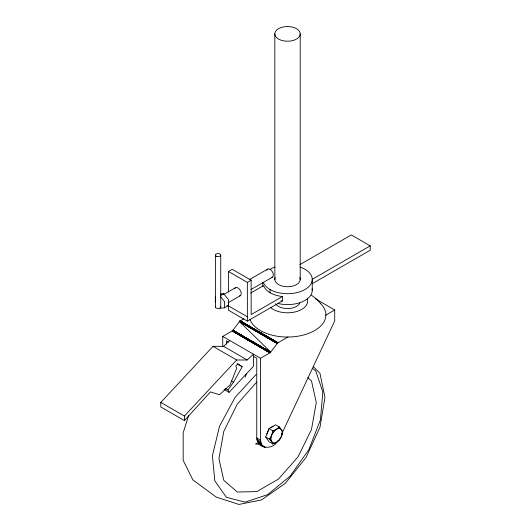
<?xml version="1.0" encoding="UTF-8"?>
<svg xmlns="http://www.w3.org/2000/svg" width="531" height="531" viewBox="0 0 531 531"><rect width="100%" height="100%" fill="white"/><g stroke="black" fill="none" stroke-linecap="round" stroke-linejoin="round"><path stroke-width="0.8" d="M272.808 443.889L271.002 440.106L269.536 439.23C271.746 434.338 274.613 429.798 279.352 427.01L282.631 431.67C282.087 437.431 278.436 442.396 272.808 443.889L272.941 442.861L269.536 439.23L265.692 437.013L268.965 428.577L275.516 424.793L279.352 427.01L282.631 431.67C281.968 437.265 278.682 442.662 272.808 443.889L268.965 441.673L265.692 437.013M280.235 428.623L278.529 428.471L272.808 430.794L271.002 437.829L271.002 440.106M188.644 415.461L183.175 432.805L183.175 460.337L192.872 479.891L216.263 497.102L238.943 504.45L261.617 499.863L285.326 483.296L305.975 457.609L319.987 427.249L324.945 397.453L319.987 373.386L313.263 366.582M245.163 377.189L246.537 373.353M281.676 434.059L334.709 320.89L334.709 309.978L315.447 298.86M268.872 429.884L266.867 433.8L267.246 434.019M229.087 392.343L227.978 389.966L233.501 382.254L242.176 366.788L237.921 363.788L235.744 366.184L236.74 368.156L230.109 384.882L219.529 394.759L210.482 391.911L184.41 420.585L160.787 406.945L160.78 402.418L213.004 346.358L223.591 346.345L247.214 359.985L253.446 354.17L253.446 366.344L229.087 392.343L224.075 389.449M278.529 428.471L279.352 427.01M243.795 318.819L239.667 321.321L232.452 330.793L222.728 336.435L222.728 346.358M222.728 336.435L260.529 358.259L270.345 352.538L277.733 342.907L288.054 336.913M278.529 440.776L280.235 438.652M277.7 440.843C273.246 450.348 257.07 449.199 256.752 437.922L256.752 358.259L253.446 356.347M256.778 382.021L237.264 404.144L223.757 431.491L218.938 458.658L223.757 480.256L237.264 492.018L256.778 491.6L278.436 479.095L297.957 456.979L311.458 429.625L316.277 402.458L311.458 380.86L307.774 377.654M256.068 374.514L234.974 397.533L219.529 426.267L212.393 455.737L214.809 480.854L226.352 497.281L245.03 502.167L267.611 494.666L290.191 476.088L308.869 449.638L320.412 419.888L322.828 391.978L315.693 370.744L312.334 368.375M184.41 420.585L184.41 416.058L236.634 359.998L247.214 359.985M269.536 439.23L271.002 437.829M223.591 346.345L229.817 340.53M270.996 427.84L272.788 426.439L273.16 426.658M228.463 291.957L228.463 271.494L232.239 269.317L251.143 280.229L251.143 314.598L282.379 296.563L282.379 300.931L247.36 321.149L228.463 310.237L228.463 302.597M220.584 295.521L223.737 293.703L228.363 299.457L228.363 305.624L224.58 307.801L219.96 308.219M223.524 294.592L235.572 287.636M249.278 279.724L267.704 269.084M228.463 271.494L247.36 282.406L251.143 280.229M228.204 302.69L240.251 295.734M251.117 289.461L272.383 277.182M250.698 293.032L263.482 285.651C266.569 292.853 275.171 295.608 282.379 296.563M299.823 264.67L351.316 234.941L370.22 245.853L370.22 250.22L312.288 283.66M312.288 279.299L370.22 245.853M325.377 315.368L334.709 309.978M257.163 443.584L255.69 443.883L260.555 444.394M220.657 293.975L223.737 293.703M226.817 305.756L228.363 305.624M268.965 428.577L272.808 430.794L274.646 430.707M281.125 300.838L282.379 300.931M272.941 442.861L274.646 443.013M259.745 444.52L264.478 447.215M232.18 330.979L269.98 352.803L232.452 330.793L270.252 352.617L232.717 330.547L270.518 352.372L232.963 330.262L270.764 352.086L239.421 321.613L277.222 343.438L239.667 321.321L277.733 342.907L240.204 320.89L278.005 342.714M239.753 321.235L277.733 342.907L240.112 320.95M277.301 343.338L239.667 321.321L277.64 342.98M239.839 321.155L277.733 342.907L240.019 321.009M277.381 343.238L239.667 321.321L277.554 343.059M228.463 305.869L247.36 316.781M239.932 321.082L277.733 342.907M239.667 321.321L277.467 343.145M228.496 341.944L226.511 340.802L226.511 344.088M213.004 346.358L236.634 359.998M237.165 363.894L242.176 366.788M231.357 381.012L233.501 382.254M225.117 388.314L227.978 389.966M256.752 437.922L260.529 440.099L261.385 444.082L263.529 446.704L260.701 445.031L263.529 446.704M256.885 439.363L260.668 441.54M257.177 440.703L260.953 442.887M257.608 441.898L261.385 444.082M258.185 442.934L261.969 445.117M263.655 446.445L265.546 447.533M258.909 443.823L262.692 446.007M160.78 402.418L184.41 416.058M277.912 342.774L240.204 320.89L277.819 342.834M239.501 321.514L277.222 343.438L239.581 321.414M270.684 352.186L232.963 330.262L270.604 352.279M232.804 330.455L270.518 352.372L232.883 330.362M270.432 352.458L232.717 330.547L270.345 352.538M232.545 330.713L270.252 352.617L232.631 330.634M270.166 352.684L232.452 330.793L270.073 352.75M232.273 330.926L269.98 352.803L232.366 330.859M311.378 295.143L316.741 299.179L320.691 303.593M220.471 296.524L224.58 301.635L224.58 307.801M262.905 445.469L263.024 446.08M272.808 430.794L272.941 432.831M312.255 279.406L312.255 290.318M300.221 33.878A12.698 7.328 0 0 1 281.178 40.23A12.698 7.328 0 0 1 281.178 27.532A12.698 7.328 0 0 1 300.221 33.878L300.221 279.711M282.173 431.384L282.173 433.654M274.832 33.878L274.832 279.711M270.047 289.501L270.047 292.773M262.805 282.525L262.805 286.421M260.529 358.259L260.529 440.099M247.36 282.406L247.36 321.149M220.737 255.126L220.737 306.958M215.394 255.126L215.394 306.958M215.334 296.298L215.334 302.464M299.789 277.514A12.698 7.328 0 0 1 287.53 286.74A12.698 7.328 0 0 1 275.264 277.514M266.847 270.299A4.679 2.701 60 0 1 272.058 271.268A4.679 2.701 60 0 1 271.699 277.394M299.889 267.047A24.725 14.277 0 0 1 302.577 290.736A24.725 14.277 0 0 1 263.641 283.103M270.047 269.317A24.725 14.277 0 0 1 275.164 267.047M312.115 288.831A24.725 14.277 0 0 1 278.065 303.506M234.715 288.851A4.679 2.701 60 0 1 239.926 289.813A4.679 2.701 60 0 1 239.567 295.946M220.65 306.56A2.675 1.54 0 0 1 217.717 308.491A2.675 1.54 0 0 1 215.752 306.188M299.789 303.128A12.698 7.328 0 0 1 288.081 308.557A12.698 7.328 0 0 1 275.596 303.739M320.77 303.792A38.385 22.163 0 0 1 301.05 335.612A38.385 22.163 0 0 1 249.882 319.204M307.183 298.973A20.045 11.576 0 0 1 295.077 311.956A20.045 11.576 0 0 1 270.71 307.535M216.177 256.221A2.675 1.54 0 0 0 220.65 255.524A2.675 1.54 0 0 0 217.378 253.639A2.675 1.54 0 0 0 216.177 256.221"/></g></svg>
